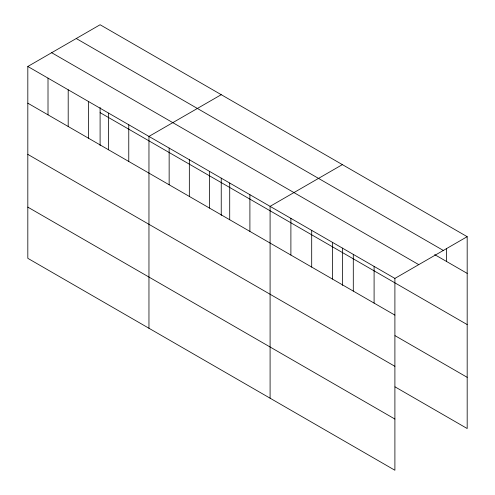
<?xml version="1.0" encoding="UTF-8"?>
<svg xmlns="http://www.w3.org/2000/svg" width="495" height="495" viewBox="0 0 495 495"><rect width="100%" height="100%" fill="white"/><g stroke="black" fill="none" stroke-linecap="round" stroke-linejoin="round"><path stroke-width="0.74" d="M27.819 66.478L394.899 278.413L394.899 470.25L27.819 258.322L27.819 66.478L100.101 24.75L467.181 236.678L467.181 428.522L395.029 386.861M221.24 94.687L148.958 136.416L148.958 328.259M342.373 164.625L270.091 206.353L270.091 398.197M394.899 278.413L467.181 236.678M76.249 38.523L443.328 250.451M434.678 254.622L467.181 273.382M51.672 52.711L418.751 264.639M100.101 112.65L467.181 324.578M27.819 103.183L394.899 315.117M395.029 335.666L467.181 377.326M27.819 154.378L394.899 366.312M27.819 207.127L394.899 419.055M446.379 248.379L446.379 261.372M374.096 266.403L374.096 303.107M353.294 254.393L353.294 291.097M342.373 248.069L342.373 285.392M332.498 242.383L332.498 279.087M311.695 230.373L311.695 267.077M290.893 218.363L290.893 255.067M249.901 194.702L249.901 231.4M229.711 183.045L229.711 219.749M221.24 178.132L221.24 215.455M209.521 171.388L209.521 208.092M189.338 159.73L189.338 196.435M169.148 148.073L169.148 184.777M128.768 124.765L128.768 161.463M108.578 113.108L108.578 149.812M100.101 107.452L100.101 145.518M88.388 101.45L88.388 138.155M68.199 89.793L68.199 126.497M48.009 78.136L48.009 114.84"/></g></svg>
